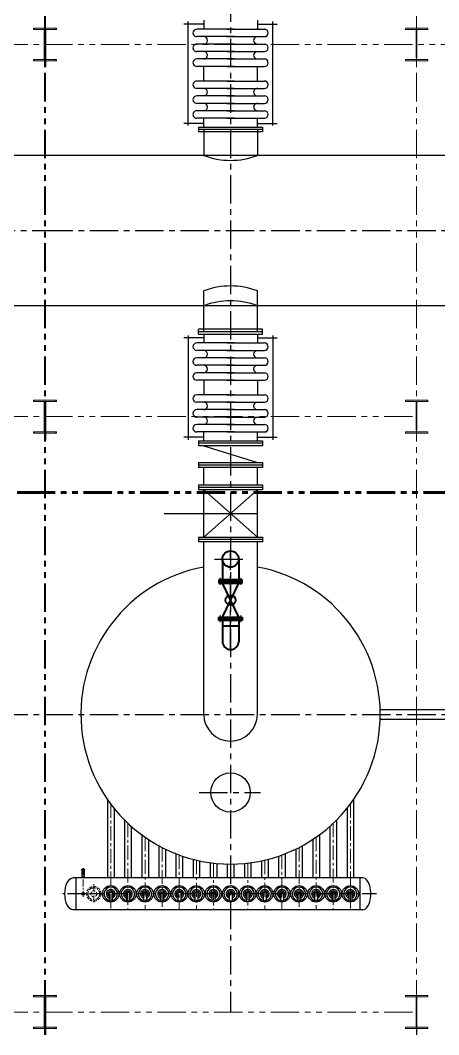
# Model space of a CAD drawing. Header units: millimetres. Extents: x 48549 to 244689, y 99496 to 172785.
# Drawn here: x 154012 to 159636, y 112240 to 125870 of the extents above; entities that cross this region are included whole.
import ezdxf

# ---------------------------------------------------------------- set-up
doc = ezdxf.new("R2010")
doc.units = ezdxf.units.MM
doc.header["$LTSCALE"] = 3
for name, pattern in [('CENTER', [50.8, 31.75, -6.35, 6.35, -6.35]), ('CENTERX2', [101.6, 63.5, -12.7, 12.7, -12.7]), ('DASHED', [19.05, 12.7, -6.35]), ('PHANTOMX2', [127, 63.5, -12.7, 12.7, -12.7, 12.7, -12.7])]:
    doc.linetypes.add(name, pattern=pattern)
for name, color, linetype, lineweight in [('1', 1, 'CENTER', 13), ('center', 1, 'CENTER', 9), ('CON', 7, 'Continuous', 40), ('Layer3', 6, 'Continuous', 18), ('Layer4', 4, 'DASHED', 5), ('双点划线', 3, 'PHANTOMX2', 20), ('图层1', 7, 'Continuous', 30), ('图层2', 1, 'CENTERX2', 15), ('图层3', 6, 'Continuous', 9)]:
    doc.layers.add(name, color=color, linetype=linetype, lineweight=lineweight)
doc.layers.add('Layer1', color=1, linetype='CENTERX2')

msp = doc.modelspace()

# ---------------------------------------------------------------- linework, layer by layer
at = {"layer": '1'}
for p, q in [((154883.364, 114457.95), (154829.086, 114457.95)), ((155004.85, 114132.497), (154791.711, 114132.484))]:
    msp.add_line(p, q, dxfattribs=at)
at = {"layer": 'center'}
for p, q in [((154857.575, 114478.293), (154857.575, 114094.204)), ((154998.363, 114262.111), (154998.363, 113999.273))]:
    msp.add_line(p, q, dxfattribs=at)
msp.add_circle((154999.793, 114132.56), 80, dxfattribs=at)
at = {"layer": 'CON'}
for p, q in [((156728.863, 118631.484), (156728.863, 118353.49)), ((156947.863, 118631.484), (156947.863, 118353.49)), ((156995.863, 118353.49), (156680.863, 118353.49)), ((156680.863, 118353.49), (156680.863, 118331.49)), ((156680.863, 118331.49), (156995.863, 118331.49)), ((156680.863, 118329.49), (156680.863, 118331.49)), ((156995.863, 118329.49), (156680.863, 118329.49)), ((156680.863, 118329.49), (156680.863, 118307.49)), ((156995.863, 118331.49), (156995.863, 118353.49)), ((156995.863, 118331.49), (156995.863, 118329.49)), ((156995.863, 118307.49), (156995.863, 118329.49)), ((156680.863, 118307.49), (156995.863, 118307.49)), ((156728.863, 117851.49), (156947.863, 118307.49)), ((156947.863, 117851.49), (156728.863, 118307.49)), ((156680.863, 117829.49), (156680.863, 117851.49)), ((156680.863, 117851.49), (156995.863, 117851.49)), ((156995.863, 117829.49), (156680.863, 117829.49)), ((156680.863, 117829.49), (156680.863, 117827.49)), ((156680.863, 117805.49), (156680.863, 117827.49)), ((156680.863, 117827.49), (156995.863, 117827.49)), ((156995.863, 117805.49), (156680.863, 117805.49)), ((156728.863, 117805.49), (156728.863, 117524.49)), ((156947.863, 117805.49), (156947.863, 117524.49)), ((156995.863, 117851.49), (156995.863, 117829.49)), ((156995.863, 117827.49), (156995.863, 117829.49)), ((156995.863, 117827.49), (156995.863, 117805.49)), ((156947.863, 117727.49), (156728.863, 117727.49))]:
    msp.add_line(p, q, dxfattribs=at)
for centre, radius in [((156838.363, 118631.484), 109.5), ((156838.363, 118079.49), 67.33)]:
    msp.add_circle(centre, radius, dxfattribs=at)
msp.add_arc((156838.363, 117524.49), 109.5, 180, 0, dxfattribs=at)
at = {"layer": 'Layer1', "ltscale": 2}
for p, q in [((156838.363, 133544.49), (156838.363, 112544.49)), ((127957.105, 123044.49), (154349.363, 123044.49)), ((154338.363, 123044.49), (162441.533, 123044.49)), ((156838.363, 117414.99), (156838.363, 118740.984)), ((156622.87, 118631.484), (157053.856, 118631.484)), ((129349.363, 116544.49), (154349.363, 116544.49)), ((154338.363, 116544.49), (163638.362, 116544.49)), ((156416.905, 115494.49), (157240.979, 115494.49))]:
    msp.add_line(p, q, dxfattribs=at)
at = {"layer": 'Layer1'}
for p, q in [((154338.363, 125364.954), (154338.363, 125239.713)), ((154349.363, 125364.954), (154349.363, 125239.713)), ((154338.363, 120364.954), (154338.363, 120239.713)), ((154349.363, 120364.954), (154349.363, 120239.713)), ((158799.091, 114132.49), (154582.178, 114132.49)), ((154338.363, 112364.954), (154338.363, 112239.713)), ((154349.363, 112364.954), (154349.363, 112239.713)), ((159338.363, 112364.954), (159338.363, 112239.713))]:
    msp.add_line(p, q, dxfattribs=at)
at = {"layer": 'Layer3'}
msp.add_arc((154857.575, 114132.522), 15.5, 180, 90, dxfattribs=at)
at = {"layer": 'Layer4'}
for radius in [97.5, 40]:
    msp.add_circle((154999.793, 114132.56), radius, dxfattribs=at)
at = {"layer": '双点划线', "ltscale": 2}
for p, q in [((154338.363, 133544.49), (154338.363, 112544.49)), ((154349.363, 133544.49), (154349.363, 112544.49)), ((159338.363, 133544.49), (159338.363, 112544.49)), ((159188.363, 125764.49), (159488.363, 125764.49)), ((159188.363, 125748.49), (159188.363, 125764.49)), ((159332.863, 125746.49), (159188.363, 125746.49)), ((159332.863, 125746.49), (159332.863, 125342.49)), ((159488.363, 125746.49), (159343.863, 125746.49)), ((159343.863, 125746.49), (159343.863, 125342.49)), ((159488.363, 125764.49), (159488.363, 125748.49)), ((129349.363, 125544.49), (154354.863, 125544.49)), ((154332.863, 125544.49), (166332.862, 125544.49)), ((159188.363, 125342.49), (159332.863, 125342.49)), ((159188.363, 125324.49), (159188.363, 125340.49)), ((159188.363, 125324.49), (159488.363, 125324.49)), ((159338.363, 125364.954), (159338.363, 125239.713)), ((159343.863, 125342.49), (159488.363, 125342.49)), ((159488.363, 125340.49), (159488.363, 125324.49)), ((159188.363, 120764.49), (159488.363, 120764.49)), ((159188.363, 120748.49), (159188.363, 120764.49)), ((159332.863, 120746.49), (159188.363, 120746.49)), ((159332.863, 120746.49), (159332.863, 120342.49)), ((159488.363, 120746.49), (159343.863, 120746.49)), ((159343.863, 120746.49), (159343.863, 120342.49)), ((159488.363, 120764.49), (159488.363, 120748.49)), ((129349.363, 120544.49), (154343.863, 120544.49)), ((154332.863, 120544.49), (159343.863, 120544.49)), ((159338.363, 120364.954), (159338.363, 120239.713)), ((159188.363, 120342.49), (159332.863, 120342.49)), ((159188.363, 120324.49), (159188.363, 120340.49)), ((159188.363, 120324.49), (159488.363, 120324.49)), ((159343.863, 120342.49), (159488.363, 120342.49)), ((159488.363, 120340.49), (159488.363, 120324.49)), ((129349.363, 112544.49), (154354.863, 112544.49)), ((154332.863, 112544.49), (159343.863, 112544.49))]:
    msp.add_line(p, q, dxfattribs=at)
at = {"layer": '双点划线', "ltscale": 10}
for p, q in [((154188.363, 125764.49), (154488.363, 125764.49)), ((154188.363, 125748.49), (154188.363, 125764.49)), ((154332.863, 125746.49), (154188.363, 125746.49)), ((154199.363, 125764.49), (154499.363, 125764.49)), ((154199.363, 125748.49), (154199.363, 125764.49)), ((154343.863, 125746.49), (154199.363, 125746.49)), ((154332.863, 125746.49), (154332.863, 125342.49)), ((154488.363, 125746.49), (154343.863, 125746.49)), ((154343.863, 125746.49), (154343.863, 125342.49)), ((154343.863, 125746.49), (154343.863, 125342.49)), ((154499.363, 125746.49), (154354.863, 125746.49)), ((154354.863, 125746.49), (154354.863, 125342.49)), ((154488.363, 125764.49), (154488.363, 125748.49)), ((154499.363, 125764.49), (154499.363, 125748.49)), ((154188.363, 125342.49), (154332.863, 125342.49)), ((154188.363, 125324.49), (154188.363, 125340.49)), ((154188.363, 125324.49), (154488.363, 125324.49)), ((154199.363, 125342.49), (154343.863, 125342.49)), ((154199.363, 125324.49), (154199.363, 125340.49)), ((154199.363, 125324.49), (154499.363, 125324.49)), ((154343.863, 125342.49), (154488.363, 125342.49)), ((154354.863, 125342.49), (154499.363, 125342.49)), ((154488.363, 125340.49), (154488.363, 125324.49)), ((154499.363, 125340.49), (154499.363, 125324.49)), ((154188.363, 120764.49), (154488.363, 120764.49)), ((154188.363, 120748.49), (154188.363, 120764.49)), ((154332.863, 120746.49), (154188.363, 120746.49)), ((154199.363, 120764.49), (154499.363, 120764.49)), ((154199.363, 120748.49), (154199.363, 120764.49)), ((154343.863, 120746.49), (154199.363, 120746.49)), ((154332.863, 120746.49), (154332.863, 120342.49)), ((154343.863, 120746.49), (154343.863, 120342.49)), ((154488.363, 120746.49), (154343.863, 120746.49)), ((154343.863, 120746.49), (154343.863, 120342.49)), ((154499.363, 120746.49), (154354.863, 120746.49)), ((154354.863, 120746.49), (154354.863, 120342.49)), ((154488.363, 120764.49), (154488.363, 120748.49)), ((154499.363, 120764.49), (154499.363, 120748.49)), ((154188.363, 120342.49), (154332.863, 120342.49)), ((154188.363, 120324.49), (154188.363, 120340.49)), ((154188.363, 120324.49), (154488.363, 120324.49)), ((154199.363, 120342.49), (154343.863, 120342.49)), ((154199.363, 120324.49), (154199.363, 120340.49)), ((154199.363, 120324.49), (154499.363, 120324.49)), ((154343.863, 120342.49), (154488.363, 120342.49)), ((154354.863, 120342.49), (154499.363, 120342.49)), ((154488.363, 120340.49), (154488.363, 120324.49)), ((154499.363, 120340.49), (154499.363, 120324.49)), ((154188.363, 112764.49), (154488.363, 112764.49)), ((154188.363, 112748.49), (154188.363, 112764.49)), ((154332.863, 112746.49), (154188.363, 112746.49)), ((154199.363, 112764.49), (154499.363, 112764.49)), ((154199.363, 112748.49), (154199.363, 112764.49)), ((154343.863, 112746.49), (154199.363, 112746.49)), ((154332.863, 112746.49), (154332.863, 112342.49)), ((154488.363, 112746.49), (154343.863, 112746.49)), ((154343.863, 112746.49), (154343.863, 112342.49)), ((154343.863, 112746.49), (154343.863, 112342.49)), ((154499.363, 112746.49), (154354.863, 112746.49)), ((154354.863, 112746.49), (154354.863, 112342.49)), ((154488.363, 112764.49), (154488.363, 112748.49)), ((154499.363, 112764.49), (154499.363, 112748.49)), ((159188.363, 112764.49), (159488.363, 112764.49)), ((159188.363, 112748.49), (159188.363, 112764.49)), ((159332.863, 112746.49), (159188.363, 112746.49)), ((159332.863, 112746.49), (159332.863, 112342.49)), ((159488.363, 112746.49), (159343.863, 112746.49)), ((159343.863, 112746.49), (159343.863, 112342.49)), ((159488.363, 112764.49), (159488.363, 112748.49)), ((154188.363, 112342.49), (154332.863, 112342.49)), ((154188.363, 112324.49), (154188.363, 112340.49)), ((154188.363, 112324.49), (154488.363, 112324.49)), ((154199.363, 112342.49), (154343.863, 112342.49)), ((154199.363, 112324.49), (154199.363, 112340.49)), ((154199.363, 112324.49), (154499.363, 112324.49)), ((154343.863, 112342.49), (154488.363, 112342.49)), ((154354.863, 112342.49), (154499.363, 112342.49)), ((154488.363, 112340.49), (154488.363, 112324.49)), ((154499.363, 112340.49), (154499.363, 112324.49)), ((159188.363, 112342.49), (159332.863, 112342.49)), ((159188.363, 112324.49), (159188.363, 112340.49)), ((159188.363, 112324.49), (159488.363, 112324.49)), ((159343.863, 112342.49), (159488.363, 112342.49)), ((159488.363, 112340.49), (159488.363, 112324.49))]:
    msp.add_line(p, q, dxfattribs=at)
at = {"layer": '双点划线', "color": 7, "lineweight": 60, "ltscale": 2}
for p, q in [((154349.363, 119524.49), (129343.863, 119524.49)), ((161338.363, 119524.49), (154338.363, 119524.49))]:
    msp.add_line(p, q, dxfattribs=at)
at = {"layer": '图层1'}
for p, q in [((156478.36, 125820.488), (156210.597, 125820.487)), ((156268.498, 124454.586), (156268.492, 125854.586)), ((156478.363, 125870.49), (156478.363, 125750.488)), ((157198.36, 125870.49), (157198.36, 125750.492)), ((157198.36, 125820.492), (157466.123, 125820.493)), ((157408.236, 124454.592), (157408.229, 125854.592)), ((156888.361, 125750.49), (156382.808, 125750.488)), ((156888.361, 125750.49), (156478.361, 125750.488)), ((156478.361, 125750.488), (156478.361, 125750.488)), ((156788.361, 125750.49), (157293.913, 125750.492)), ((156788.361, 125750.49), (157198.361, 125750.492)), ((157198.361, 125750.492), (157198.361, 125750.492)), ((156888.361, 125650.49), (156382.809, 125650.488)), ((156888.362, 125550.49), (156382.809, 125550.488)), ((156788.361, 125650.49), (157293.913, 125650.492)), ((156788.362, 125550.49), (157293.914, 125550.492)), ((156888.362, 125450.49), (156382.81, 125450.488)), ((156788.362, 125450.49), (157293.914, 125450.492)), ((156888.363, 125350.49), (156382.81, 125350.488)), ((156788.363, 125350.49), (157293.915, 125350.492)), ((156888.363, 125250.49), (156382.811, 125250.488)), ((156478.364, 125054.488), (156478.363, 125250.488)), ((156788.363, 125250.49), (157293.915, 125250.492)), ((157198.364, 125054.492), (157198.363, 125250.492)), ((156888.364, 125054.49), (156382.812, 125054.488)), ((156788.364, 125054.49), (157293.917, 125054.492)), ((156888.365, 124954.49), (156382.813, 124954.488)), ((156788.365, 124954.49), (157293.917, 124954.492)), ((156888.365, 124854.49), (156382.813, 124854.488)), ((156888.366, 124754.49), (156382.814, 124754.488)), ((156788.365, 124854.49), (157293.918, 124854.492)), ((156788.366, 124754.49), (157293.918, 124754.492)), ((156888.366, 124654.49), (156382.814, 124654.488)), ((156788.366, 124654.49), (157293.919, 124654.492)), ((156478.367, 124484.488), (156210.604, 124484.487)), ((156888.367, 124554.49), (156382.815, 124554.488)), ((156888.367, 124554.49), (156478.367, 124554.488)), ((156478.37, 124434.487), (156478.369, 124554.488)), ((156788.367, 124554.49), (157293.919, 124554.492)), ((156788.367, 124554.49), (157198.367, 124554.492)), ((157198.368, 124434.494), (157198.366, 124554.492)), ((157198.367, 124484.492), (157466.13, 124484.493)), ((156408.37, 124434.486), (157268.37, 124434.494)), ((156408.37, 124434.486), (156408.371, 124402.486)), ((157268.371, 124402.494), (156408.371, 124402.486)), ((156408.371, 124402.486), (156408.371, 124370.486)), ((157268.371, 124370.494), (156408.371, 124370.486)), ((156478.357, 124402.49), (156478.363, 124054.49)), ((156478.357, 124402.49), (156478.363, 124054.49)), ((156478.365, 124402.49), (156478.363, 124054.49)), ((157198.362, 124402.49), (157198.364, 124054.49)), ((157198.362, 124402.49), (157198.364, 124054.49)), ((157198.371, 124402.49), (157198.364, 124054.49)), ((157268.37, 124434.494), (157268.371, 124402.494)), ((157268.371, 124402.494), (157268.371, 124370.494)), ((154349.363, 124054.49), (148633.411, 124054.49)), ((160338.364, 124054.49), (154338.363, 124054.49)), ((156478.365, 121686.49), (156478.362, 122234.49)), ((157198.371, 121686.49), (157198.36, 122234.49)), ((154349.363, 122034.49), (148633.411, 122034.49)), ((160338.364, 122034.49), (154338.363, 122034.49)), ((156478.357, 121686.49), (156478.363, 122034.49)), ((156478.357, 121686.49), (156478.363, 122034.49)), ((156478.365, 121686.49), (156478.363, 122034.49)), ((157198.362, 121686.49), (157198.364, 122034.49)), ((157198.362, 121686.49), (157198.364, 122034.49)), ((157198.371, 121686.49), (157198.364, 122034.49)), ((156478.367, 121604.492), (156210.604, 121604.493)), ((156268.498, 121634.394), (156268.492, 120234.394)), ((156408.37, 121654.494), (156408.371, 121686.494)), ((156408.37, 121654.494), (157268.37, 121654.486)), ((157268.371, 121718.486), (156408.371, 121718.494)), ((156408.371, 121686.494), (156408.371, 121718.494)), ((157268.371, 121686.486), (156408.371, 121686.494)), ((156478.37, 121654.494), (156478.369, 121534.492)), ((157198.368, 121654.487), (157198.366, 121534.488)), ((157198.367, 121604.488), (157466.13, 121604.487)), ((157268.37, 121654.486), (157268.371, 121686.486)), ((157268.371, 121686.486), (157268.371, 121718.486)), ((157408.236, 121634.388), (157408.229, 120234.388)), ((156888.367, 121534.49), (156382.815, 121534.492)), ((156888.367, 121534.49), (156478.367, 121534.492)), ((156788.367, 121534.49), (157293.919, 121534.488)), ((156788.367, 121534.49), (157198.367, 121534.488)), ((156888.366, 121434.49), (156382.814, 121434.492)), ((156888.366, 121334.49), (156382.814, 121334.492)), ((156788.366, 121434.49), (157293.919, 121434.488)), ((156788.366, 121334.49), (157293.918, 121334.488)), ((156888.365, 121234.49), (156382.813, 121234.492)), ((156788.365, 121234.49), (157293.918, 121234.488)), ((156888.365, 121134.49), (156382.813, 121134.492)), ((156788.365, 121134.49), (157293.917, 121134.488)), ((156888.364, 121034.49), (156382.812, 121034.492)), ((156478.364, 121034.492), (156478.363, 120838.492)), ((156788.364, 121034.49), (157293.917, 121034.488)), ((157198.364, 121034.488), (157198.363, 120838.488)), ((156888.363, 120838.49), (156382.811, 120838.492)), ((156788.363, 120838.49), (157293.915, 120838.488)), ((156888.363, 120738.49), (156382.81, 120738.492)), ((156888.362, 120638.49), (156382.81, 120638.492)), ((156788.362, 120638.49), (157293.914, 120638.488)), ((156788.363, 120738.49), (157293.915, 120738.488)), ((156888.362, 120538.49), (156382.809, 120538.492)), ((156788.362, 120538.49), (157293.914, 120538.488)), ((156888.361, 120438.49), (156382.809, 120438.492)), ((156788.361, 120438.49), (157293.913, 120438.488)), ((156478.36, 120268.492), (156210.597, 120268.493)), ((156888.361, 120338.49), (156382.808, 120338.492)), ((156478.361, 120338.492), (156478.361, 120338.492)), ((156888.361, 120338.49), (156478.361, 120338.492)), ((156478.363, 120218.49), (156478.363, 120338.492)), ((156788.361, 120338.49), (157293.913, 120338.488)), ((156788.361, 120338.49), (157198.361, 120338.488)), ((157198.36, 120218.49), (157198.36, 120338.488)), ((157198.36, 120268.488), (157466.123, 120268.487)), ((157198.361, 120338.488), (157198.361, 120338.488)), ((156408.366, 120218.49), (157268.366, 120218.49)), ((156408.366, 120218.49), (156408.366, 120186.49)), ((157268.366, 120186.49), (156408.366, 120186.49)), ((156408.366, 120186.49), (156408.366, 120154.49)), ((157268.366, 120154.49), (156408.366, 120154.49)), ((156478.366, 120154.49), (157198.366, 119926.49)), ((157268.366, 120218.49), (157268.366, 120186.49)), ((157268.366, 120186.49), (157268.366, 120154.49)), ((156408.366, 119926.49), (157268.366, 119926.49)), ((156408.366, 119926.49), (156408.366, 119894.49)), ((157268.366, 119894.49), (156408.366, 119894.49)), ((156408.366, 119894.49), (156408.366, 119862.49)), ((157268.366, 119862.49), (156408.366, 119862.49)), ((156478.366, 119626.49), (156478.366, 119862.49)), ((157198.366, 119626.49), (157198.365, 119862.49)), ((157268.366, 119926.49), (157268.366, 119894.49)), ((157268.366, 119894.49), (157268.366, 119862.49)), ((156408.366, 119626.49), (157268.366, 119626.49)), ((156408.366, 119626.49), (156408.366, 119594.49)), ((157268.366, 119594.49), (156408.366, 119594.49)), ((156408.366, 119594.49), (156408.366, 119562.49)), ((157268.366, 119562.49), (156408.366, 119562.49)), ((156478.366, 118926.49), (156478.366, 119562.49)), ((157198.366, 119562.49), (156478.366, 118926.49)), ((156478.366, 119562.49), (157198.366, 118926.49)), ((157198.366, 118926.49), (157198.366, 119562.49)), ((157268.366, 119626.49), (157268.366, 119594.49)), ((157268.366, 119594.49), (157268.366, 119562.49)), ((155946.056, 119244.49), (157198.366, 119244.49)), ((156408.366, 118926.49), (157268.366, 118926.49)), ((156408.366, 118926.49), (156408.366, 118894.49)), ((157268.366, 118894.49), (156408.366, 118894.49)), ((156408.366, 118894.49), (156408.366, 118862.49)), ((157268.366, 118862.49), (156408.366, 118862.49)), ((156478.363, 116544.49), (156478.363, 118862.49)), ((157198.363, 116544.49), (157198.363, 118862.49)), ((157268.366, 118926.49), (157268.366, 118894.49)), ((157268.366, 118894.49), (157268.366, 118862.49)), ((158849.264, 116610.99), (163638.362, 116610.99)), ((158849.264, 116477.99), (163638.362, 116477.99)), ((155183.863, 115408.822), (155183.863, 114345.49)), ((158492.863, 115408.822), (158492.863, 114345.49)), ((155272.863, 115287.818), (155272.863, 114345.49)), ((158403.863, 115287.818), (158403.863, 114345.49)), ((155413.863, 115128.638), (155413.863, 114345.49)), ((158262.863, 115128.638), (158262.863, 114345.49)), ((155502.863, 115043.719), (155502.863, 114345.49)), ((155644.109, 114928.197), (155644.109, 114345.49)), ((158032.617, 114928.197), (158032.617, 114345.49)), ((158173.863, 115043.719), (158173.863, 114345.49)), ((155733.109, 114865.633), (155733.109, 114345.49)), ((155873.863, 114780.423), (155873.863, 114345.49)), ((157802.863, 114780.423), (157802.863, 114345.49)), ((157943.617, 114865.633), (157943.617, 114345.49)), ((155962.863, 114734.297), (155962.863, 114345.49)), ((156103.863, 114672.246), (156103.863, 114345.49)), ((156192.863, 114639.522), (156192.863, 114345.49)), ((157483.863, 114639.522), (157483.863, 114345.49)), ((157572.863, 114672.246), (157572.863, 114345.49)), ((157713.863, 114734.297), (157713.863, 114345.49)), ((156333.863, 114597.166), (156333.863, 114345.49)), ((156422.863, 114576.126), (156422.863, 114345.49)), ((156563.863, 114551.417), (156563.863, 114345.49)), ((156652.863, 114541.111), (156652.863, 114345.49)), ((156793.863, 114532.985), (156793.863, 114345.49)), ((156882.863, 114532.985), (156882.863, 114345.49)), ((157023.863, 114541.111), (157023.863, 114345.49)), ((157112.863, 114551.417), (157112.863, 114345.49)), ((157253.863, 114576.126), (157253.863, 114345.49)), ((157342.863, 114597.166), (157342.863, 114345.49)), ((154844.334, 114345.49), (154844.334, 114457.95)), ((154871.334, 114427.95), (154844.334, 114427.95)), ((154871.334, 114457.95), (154871.334, 114345.49)), ((158618.168, 114345.49), (154717.834, 114345.49)), ((154757.834, 114345.49), (154757.834, 113919.49)), ((158578.168, 114345.49), (158578.168, 113919.49)), ((155208.363, 114152.49), (155228.363, 114152.49)), ((155208.363, 114152.49), (155208.363, 114032.49)), ((155248.363, 114152.49), (155228.363, 114152.49)), ((155248.363, 114152.49), (155248.363, 114032.49)), ((155438.363, 114152.49), (155458.363, 114152.49)), ((155438.363, 114152.49), (155438.363, 114032.49)), ((155478.363, 114152.49), (155458.363, 114152.49)), ((155478.363, 114152.49), (155478.363, 114032.49)), ((155668.363, 114152.49), (155688.363, 114152.49)), ((155668.363, 114152.49), (155668.363, 114032.49)), ((155708.363, 114152.49), (155688.363, 114152.49)), ((155708.363, 114152.49), (155708.363, 114032.49)), ((155898.363, 114152.49), (155918.363, 114152.49)), ((155898.363, 114152.49), (155898.363, 114032.49)), ((155938.363, 114152.49), (155918.363, 114152.49)), ((155938.363, 114152.49), (155938.363, 114032.49)), ((156128.363, 114152.49), (156148.363, 114152.49)), ((156128.363, 114152.49), (156128.363, 114032.49)), ((156168.363, 114152.49), (156148.363, 114152.49)), ((156168.363, 114152.49), (156168.363, 114032.49)), ((156358.363, 114152.49), (156378.363, 114152.49)), ((156358.363, 114152.49), (156358.363, 114032.49)), ((156398.363, 114152.49), (156378.363, 114152.49)), ((156398.363, 114152.49), (156398.363, 114032.49)), ((156588.363, 114152.49), (156608.363, 114152.49)), ((156588.363, 114152.49), (156588.363, 114032.49)), ((156628.363, 114152.49), (156608.363, 114152.49)), ((156628.363, 114152.49), (156628.363, 114032.49)), ((156818.363, 114152.49), (156838.363, 114152.49)), ((156818.363, 114152.49), (156818.363, 114032.49)), ((156858.363, 114152.49), (156838.363, 114152.49)), ((156858.363, 114152.49), (156858.363, 114032.49)), ((157048.363, 114152.49), (157068.363, 114152.49)), ((157048.363, 114152.49), (157048.363, 114032.49)), ((157088.363, 114152.49), (157068.363, 114152.49)), ((157088.363, 114152.49), (157088.363, 114032.49)), ((157278.363, 114152.49), (157298.363, 114152.49)), ((157278.363, 114152.49), (157278.363, 114032.49)), ((157318.363, 114152.49), (157298.363, 114152.49)), ((157318.363, 114152.49), (157318.363, 114032.49)), ((157508.363, 114152.49), (157528.363, 114152.49)), ((157508.363, 114152.49), (157508.363, 114032.49)), ((157548.363, 114152.49), (157528.363, 114152.49)), ((157548.363, 114152.49), (157548.363, 114032.49)), ((157738.363, 114152.49), (157758.363, 114152.49)), ((157738.363, 114152.49), (157738.363, 114032.49)), ((157778.363, 114152.49), (157758.363, 114152.49)), ((157778.363, 114152.49), (157778.363, 114032.49)), ((157968.558, 114152.656), (157988.558, 114152.656)), ((157968.558, 114152.656), (157968.558, 114032.656)), ((158008.558, 114152.656), (157988.558, 114152.656)), ((158008.558, 114152.656), (158008.558, 114032.656)), ((158198.558, 114152.656), (158218.558, 114152.656)), ((158198.558, 114152.656), (158198.558, 114032.656)), ((158238.558, 114152.656), (158218.558, 114152.656)), ((158238.558, 114152.656), (158238.558, 114032.656)), ((158428.363, 114152.656), (158448.363, 114152.656)), ((158428.363, 114152.656), (158428.363, 114032.656)), ((158468.363, 114152.656), (158448.363, 114152.656)), ((158468.363, 114152.656), (158468.363, 114032.656)), ((155208.363, 114032.49), (155228.363, 114032.49)), ((155248.363, 114032.49), (155228.363, 114032.49)), ((155438.363, 114032.49), (155458.363, 114032.49)), ((155478.363, 114032.49), (155458.363, 114032.49)), ((155668.363, 114032.49), (155688.363, 114032.49)), ((155708.363, 114032.49), (155688.363, 114032.49)), ((155898.363, 114032.49), (155918.363, 114032.49)), ((155938.363, 114032.49), (155918.363, 114032.49)), ((156128.363, 114032.49), (156148.363, 114032.49)), ((156168.363, 114032.49), (156148.363, 114032.49)), ((156358.363, 114032.49), (156378.363, 114032.49)), ((156398.363, 114032.49), (156378.363, 114032.49)), ((156588.363, 114032.49), (156608.363, 114032.49)), ((156628.363, 114032.49), (156608.363, 114032.49)), ((156818.363, 114032.49), (156838.363, 114032.49)), ((156858.363, 114032.49), (156838.363, 114032.49)), ((157048.363, 114032.49), (157068.363, 114032.49)), ((157088.363, 114032.49), (157068.363, 114032.49)), ((157278.363, 114032.49), (157298.363, 114032.49)), ((157318.363, 114032.49), (157298.363, 114032.49)), ((157508.363, 114032.49), (157528.363, 114032.49)), ((157548.363, 114032.49), (157528.363, 114032.49)), ((157738.363, 114032.49), (157758.363, 114032.49)), ((157778.363, 114032.49), (157758.363, 114032.49)), ((157968.558, 114032.656), (157988.558, 114032.656)), ((158008.558, 114032.656), (157988.558, 114032.656)), ((158198.558, 114032.656), (158218.558, 114032.656)), ((158238.558, 114032.656), (158218.558, 114032.656)), ((158428.363, 114032.656), (158448.363, 114032.656)), ((158468.363, 114032.656), (158448.363, 114032.656)), ((158618.168, 113919.49), (154717.834, 113919.49))]:
    msp.add_line(p, q, dxfattribs=at)
for centre, radius in [((156838.363, 115494.49), 264.5), ((154857.834, 114457.95), 13.5), ((154857.834, 114457.95), 9), ((155228.363, 114132.49), 110), ((155228.363, 114132.49), 110), ((155458.363, 114132.49), 110), ((155458.363, 114132.49), 110), ((155688.363, 114132.49), 110), ((155688.363, 114132.49), 110), ((155918.363, 114132.49), 110), ((155918.363, 114132.49), 110), ((156148.363, 114132.49), 110), ((156148.363, 114132.49), 110), ((156378.363, 114132.49), 110), ((156378.363, 114132.49), 110), ((156608.363, 114132.49), 110), ((156608.363, 114132.49), 110), ((156838.363, 114132.49), 110), ((156838.363, 114132.49), 110), ((157068.363, 114132.49), 110), ((157068.363, 114132.49), 110), ((157298.363, 114132.49), 110), ((157298.363, 114132.49), 110), ((157528.363, 114132.49), 110), ((157528.363, 114132.49), 110), ((157758.363, 114132.49), 110), ((157758.363, 114132.49), 110), ((157988.558, 114132.656), 110), ((157988.558, 114132.656), 110), ((158218.558, 114132.656), 110), ((158218.558, 114132.656), 110), ((158448.363, 114132.656), 110), ((158448.363, 114132.656), 110), ((154857.575, 114132.522), 17), ((154857.575, 114132.522), 12.5)]:
    msp.add_circle(centre, radius, dxfattribs=at)
for centre, radius, start, end in [((156382.809, 125700.488), 50, 90.0002804, 270.0002804), ((157293.913, 125700.492), 50, 270.0002804, 90.0002804), ((156382.81, 125500.488), 50, 90.0002804, 270.0002804), ((156478.361, 125600.488), 50, 270.0002804, 90.0002804), ((157198.361, 125600.492), 50, 90.0002804, 270.0002804), ((157293.914, 125500.492), 50, 270.0002804, 90.0002804), ((156478.362, 125400.488), 50, 270.0002804, 90.0002804), ((157198.362, 125400.492), 50, 90.0002804, 270.0002804), ((156382.811, 125300.488), 50, 90.0002804, 270.0002804), ((157293.915, 125300.492), 50, 270.0002804, 90.0002804), ((156382.812, 125004.488), 50, 90.0002804, 270.0002804), ((157293.917, 125004.492), 50, 270.0002804, 90.0002804), ((156478.365, 124904.488), 50, 270.0002804, 90.0002804), ((157198.365, 124904.492), 50, 90.0002804, 270.0002804), ((156382.813, 124804.488), 50, 90.0002804, 270.0002804), ((156478.366, 124704.488), 50, 270.0002804, 90.0002804), ((157198.366, 124704.492), 50, 90.0002804, 270.0002804), ((157293.918, 124804.492), 50, 270.0002804, 90.0002804), ((156382.814, 124604.488), 50, 90.0002804, 270.0002804), ((157293.919, 124604.492), 50, 270.0002804, 90.0002804), ((156838.364, 124998.025), 1009.881, 249.1159315, 290.8840685), ((156838.364, 121290.955), 1009.881, 69.1159315, 110.8840685), ((156838.364, 121090.955), 1009.881, 69.1159315, 110.8840685), ((156382.814, 121484.492), 50, 89.9997196, 269.9997196), ((157293.919, 121484.488), 50, 269.9997196, 89.9997196), ((156382.813, 121284.492), 50, 89.9997196, 269.9997196), ((156478.366, 121384.492), 50, 269.9997196, 89.9997196), ((157198.366, 121384.488), 50, 89.9997196, 269.9997196), ((157293.918, 121284.488), 50, 269.9997196, 89.9997196), ((156478.365, 121184.492), 50, 269.9997196, 89.9997196), ((157198.365, 121184.488), 50, 89.9997196, 269.9997196), ((156382.812, 121084.492), 50, 89.9997196, 269.9997196), ((157293.917, 121084.488), 50, 269.9997196, 89.9997196), ((156382.811, 120788.492), 50, 89.9997196, 269.9997196), ((157293.915, 120788.488), 50, 269.9997196, 89.9997196), ((156382.81, 120588.492), 50, 89.9997196, 269.9997196), ((156478.362, 120688.492), 50, 269.9997196, 89.9997196), ((157198.362, 120688.488), 50, 89.9997196, 269.9997196), ((157293.914, 120588.488), 50, 269.9997196, 89.9997196), ((156478.361, 120488.492), 50, 269.9997196, 89.9997196), ((157198.361, 120488.488), 50, 89.9997196, 269.9997196), ((156382.809, 120388.492), 50, 89.9997196, 269.9997196), ((157293.913, 120388.488), 50, 269.9997196, 89.9997196), ((156838.363, 116544.49), 2012, 100.3071447, 79.6926761), ((156838.363, 116544.49), 360, 180, 0), ((155228.363, 114132.49), 89.708, 282.8820674, 257.1179326), ((155228.363, 114132.49), 59.724, 289.5647271, 250.4352729), ((155228.363, 114132.49), 39.594, 300.3401686, 239.6598314), ((155458.363, 114132.49), 89.708, 282.8820674, 257.1179326), ((155458.363, 114132.49), 59.724, 289.5647271, 250.4352729), ((155458.363, 114132.49), 39.594, 300.3401686, 239.6598314), ((155688.363, 114132.49), 89.708, 282.8820674, 257.1179326), ((155688.363, 114132.49), 59.724, 289.5647271, 250.4352729), ((155688.363, 114132.49), 39.594, 300.3401686, 239.6598314), ((155918.363, 114132.49), 89.708, 282.8820674, 257.1179326), ((155918.363, 114132.49), 59.724, 289.5647271, 250.4352729), ((155918.363, 114132.49), 39.594, 300.3401686, 239.6598314), ((156148.363, 114132.49), 89.708, 282.8820674, 257.1179326), ((156148.363, 114132.49), 59.724, 289.5647271, 250.4352729), ((156148.363, 114132.49), 39.594, 300.3401686, 239.6598314), ((156378.363, 114132.49), 89.708, 282.8820674, 257.1179326), ((156378.363, 114132.49), 59.724, 289.5647271, 250.4352729), ((156378.363, 114132.49), 39.594, 300.3401686, 239.6598314), ((156608.363, 114132.49), 89.708, 282.8820674, 257.1179326), ((156608.363, 114132.49), 59.724, 289.5647271, 250.4352729), ((156608.363, 114132.49), 39.594, 300.3401686, 239.6598314), ((156838.363, 114132.49), 89.708, 282.8820674, 257.1179326), ((156838.363, 114132.49), 59.724, 289.5647271, 250.4352729), ((156838.363, 114132.49), 39.594, 300.3401686, 239.6598314), ((157068.363, 114132.49), 89.708, 282.8820674, 257.1179326), ((157068.363, 114132.49), 59.724, 289.5647271, 250.4352729), ((157068.363, 114132.49), 39.594, 300.3401686, 239.6598314), ((157298.363, 114132.49), 89.708, 282.8820674, 257.1179326), ((157298.363, 114132.49), 59.724, 289.5647271, 250.4352729), ((157298.363, 114132.49), 39.594, 300.3401686, 239.6598314), ((157528.363, 114132.49), 89.708, 282.8820674, 257.1179326), ((157528.363, 114132.49), 59.724, 289.5647271, 250.4352729), ((157528.363, 114132.49), 39.594, 300.3401686, 239.6598314), ((157758.363, 114132.49), 89.708, 282.8820674, 257.1179326), ((157758.363, 114132.49), 59.724, 289.5647271, 250.4352729), ((157758.363, 114132.49), 39.594, 300.3401686, 239.6598314), ((157988.558, 114132.656), 89.708, 282.8820674, 257.1179326), ((157988.558, 114132.656), 59.724, 289.5647271, 250.4352729), ((157988.558, 114132.656), 39.594, 300.3401686, 239.6598314), ((158218.558, 114132.656), 89.708, 282.8820674, 257.1179326), ((158218.558, 114132.656), 59.724, 289.5647271, 250.4352729), ((158218.558, 114132.656), 39.594, 300.3401686, 239.6598314), ((158448.363, 114132.656), 89.708, 282.8820674, 257.1179326), ((158448.363, 114132.656), 59.724, 289.5647271, 250.4352729), ((158448.363, 114132.656), 39.594, 300.3401686, 239.6598314)]:
    msp.add_arc(centre, radius, start, end, dxfattribs=at)
at = {"layer": '图层1', "extrusion": (0, 0, -1)}
msp.add_ellipse((154717.834, 114132.49), major_axis=(0, 213), ratio=0.497652582, start_param=3.141592654, end_param=6.283185307, dxfattribs=at)
at = {"layer": '图层1'}
msp.add_ellipse((158618.168, 114132.49), major_axis=(0, -213), ratio=0.497652582, start_param=0, end_param=3.141592654, dxfattribs=at)
at = {"layer": '图层2'}
for p, q in [((155228.363, 115345.94), (155228.363, 113919.49)), ((158448.363, 115345.94), (158448.363, 113919.49)), ((155458.363, 115084.871), (155458.363, 113919.49)), ((158218.363, 115084.871), (158218.363, 113919.49)), ((155688.363, 114896.183), (155688.363, 113919.49)), ((157988.363, 114896.183), (157988.363, 113919.49)), ((155918.363, 114756.652), (155918.363, 113919.49)), ((156148.363, 114655.285), (156148.363, 113919.49)), ((157528.363, 114655.285), (157528.363, 113919.49)), ((157758.363, 114756.652), (157758.363, 113919.49)), ((156378.363, 114586.109), (156378.363, 113919.49)), ((156608.363, 114545.759), (156608.363, 113919.49)), ((157068.363, 114545.759), (157068.363, 113919.49)), ((157298.363, 114586.109), (157298.363, 113919.49))]:
    msp.add_line(p, q, dxfattribs=at)
at = {"layer": '图层3', "ltscale": 3}
for p, q in [((156698.363, 118283.236), (156698.363, 118377.734)), ((156978.363, 118283.236), (156978.363, 118377.734)), ((156698.363, 117875.745), (156698.363, 117781.246)), ((156978.363, 117875.745), (156978.363, 117781.246))]:
    msp.add_line(p, q, dxfattribs=at)
at = {"layer": '图层3'}
msp.add_arc((154857.834, 114457.95), 10.5, 180, 90, dxfattribs=at)

doc.saveas('drawing.dxf')
